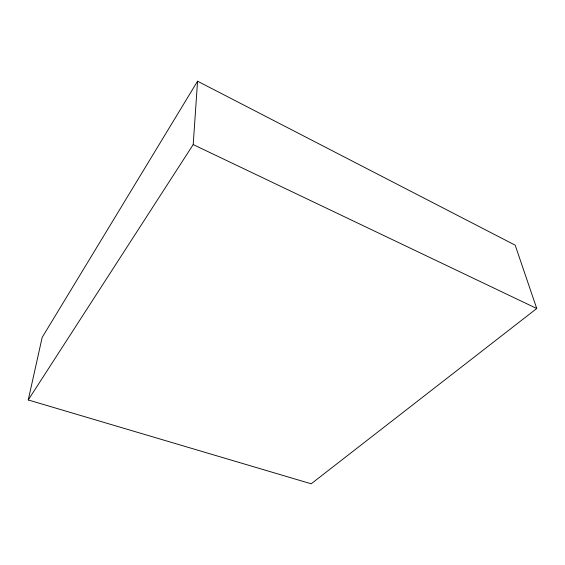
<?xml version="1.0" encoding="UTF-8"?>
<svg xmlns="http://www.w3.org/2000/svg" width="565" height="565" viewBox="0 0 565 565"><rect width="100%" height="100%" fill="white"/><g stroke="black" fill="none" stroke-linecap="round" stroke-linejoin="round"><path stroke-width="0.85" d="M28.25 399.964L193.202 144.576L197.559 81.205L515.181 245.168L536.75 308.511L311.188 483.795L28.25 399.964L42.163 337.418L197.559 81.205M193.202 144.576L536.75 308.511"/></g></svg>
